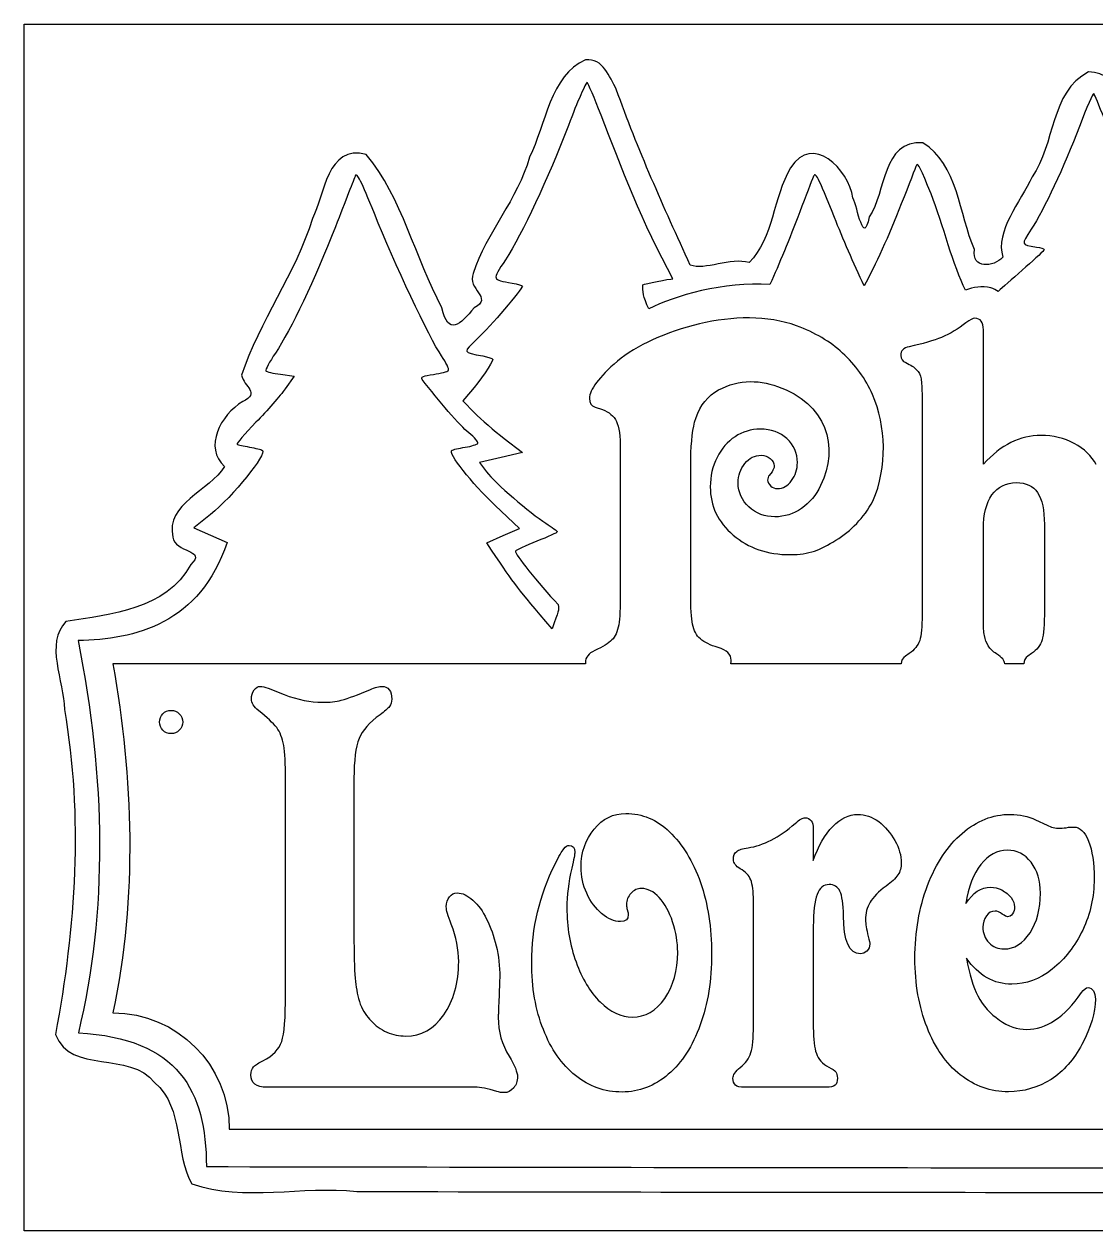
# Model space of a CAD drawing. Extents: x 1 to 641, y 3 to 251.
# Drawn here: x 341.3 to 518.9, y 50.5 to 250.5 of the extents above; entities that cross this region are included whole.
import ezdxf

# ---------------------------------------------------------------- set-up
doc = ezdxf.new("R2010")
doc.units = 0
doc.layers.add('Ebene_1', color=7, linetype='CONTINUOUS')

msp = doc.modelspace()

# ---------------------------------------------------------------- linework, layer by layer
at = {"layer": 'Ebene_1', "color": 7}
for points in [[(341.29379, 250.544853), (641.29379, 250.544853), (641.29379, 50.544853), (341.29379, 50.544853)], [(434.3236, 244.63518)], [(505.73707, 174.55238)], [(367.57387, 134.88148)], [(472.063754, 117.178284)], [(497.349761, 104.79936)], [(455.220416, 96.463587)], [(497.433772, 95.714872)], [(416.031291, 74.351202)]]:
    msp.add_lwpolyline(points, close=True, dxfattribs=at)
for points in [[(434.59302, 240.9015), (434.59292, 240.90098)], [(500.2478, 177.62174), (500.2478, 199.88636)], [(439.60971, 194.69851), (439.61056, 194.69852)], [(383.76933, 192.50509), (386.02173, 192.20658), (384.55899, 190.12299)], [(415.27993, 189.62165), (413.98061, 188.11666), (415.91066, 186.13722)], [(490.09085, 188.81908), (490.09085, 153.88751), (490.09085, 152.63366)], [(435.89344, 187.08977), (437.14693, 186.65721)], [(420.86284, 181.85044), (423.88596, 179.54261), (420.31929, 178.71584), (416.75313, 177.88909), (417.93288, 176.34173)], [(440.08585, 180.08602), (440.08585, 156.22221)], [(451.75446, 156.30849), (451.75446, 176.32507), (451.75446, 177.27591)], [(465.23252, 176.36842), (464.75723, 175.76293)], [(418.74695, 163.38323), (417.97024, 164.60119), (420.68647, 165.77978), (423.40219, 166.95787), (419.36373, 170.76075)], [(372.15912, 169.27568), (369.42546, 167.08246), (372.17905, 165.85253), (374.93214, 164.62312)], [(500.24832, 151.98527), (500.24832, 152.93661), (500.24832, 166.85692)], [(510.36192, 167.63533), (510.36192, 153.49825)], [(487.97347, 146.2354), (487.36814, 145.80333)], [(508.24404, 146.23535), (507.63872, 145.80328)], [(434.3017, 144.52502), (356.00428, 144.52502)], [(486.63429, 144.52509), (458.38215, 144.52509)], [(506.94821, 144.52504), (503.79107, 144.52504)], [(381.714564, 140.488584), (384.360775, 139.440375)], [(384.612795, 89.77494), (384.612795, 125.314422)], [(395.953697, 125.563998), (395.953697, 98.559981)], [(508.900692, 118.675726), (510.832842, 117.777259)], [(472.063754, 117.178284), (472.063754, 111.937207)], [(462.150966, 84.533863), (462.150966, 105.298512)], [(441.191297, 103.950799), (441.359311, 103.251989)], [(441.401316, 103.1522), (441.401316, 102.952542)], [(472.063754, 101.00582), (472.063754, 85.182766), (472.063754, 84.234381)], [(419.895601, 87.52877), (419.895601, 86.680209)], [(416.031293, 74.351202), (381.546552, 74.351202)], [(474.205924, 74.351202), (460.638845, 74.351202)], [(375.28588, 67.37654), (606.67108, 67.37654)]]:
    msp.add_lwpolyline(points, dxfattribs=at)
for points in [[(434.3236, 244.63524), (428.45316, 242.08051), (427.7264, 233.86115), (425.03701, 228.49017)], [(439.42321, 239.76018), (438.26118, 241.78542), (437.225, 244.94999), (434.3236, 244.63518)], [(517.6654, 242.61565), (511.28184, 239.31472), (512.15304, 230.61182), (508.32751, 225.24456)], [(526.07946, 230.76018), (524.20688, 234.93869), (523.31115, 242.68203), (517.6654, 242.61565)], [(434.59292, 240.90098), (434.36398, 240.86388), (432.99643, 237.72918), (431.48511, 233.76566)], [(434.61142, 240.8945), (434.60642, 240.9005), (434.60032, 240.9025), (434.59302, 240.9015)], [(436.89471, 235.46103), (435.79821, 238.27919), (434.7709, 240.72401), (434.61142, 240.8945)], [(451.68102, 210.60393), (447.28187, 220.19387), (442.9479, 229.80039), (439.42321, 239.76018)], [(518.54733, 239.03375), (518.42545, 239.16402), (517.34957, 236.71153), (516.15694, 233.58384)], [(520.29306, 234.87953), (519.45483, 237.03392), (518.66924, 238.90343), (518.54733, 239.03375)], [(448.81002, 208.33251), (443.81002, 217.33251), (440.20349, 227.01847), (436.89471, 235.46103)], [(431.48511, 233.76566), (428.10204, 224.89338), (423.85751, 215.83578), (421.04418, 211.4856)], [(478.62438, 221.74847), (477.89516, 226.48672), (471.93255, 232.54689), (468.29431, 226.71136)], [(516.15694, 233.58384), (513.57071, 226.80132), (510.32634, 219.8769), (508.17566, 216.55137)], [(397.99353, 228.96334), (391.46032, 230.64367), (391.06617, 222.22294), (389.06774, 218.30514)], [(490.22009, 230.88323), (483.40443, 231.31334), (484.17946, 222.67988), (481.31384, 218.58636)], [(498.77477, 213.1762), (496.23874, 219.03659), (495.99682, 227.33679), (490.22009, 230.88323)], [(410.53063, 203.53365), (406.05719, 211.8087), (403.9781, 221.74516), (397.99353, 228.96334)], [(425.03701, 228.49017), (423.09738, 221.49054), (417.87982, 216.03614), (415.72009, 209.2329)], [(399.33033, 219.15714), (397.2089, 224.49407), (396.42889, 226.03517), (396.17269, 225.39494)], [(468.29431, 226.71136), (465.39706, 221.83078), (465.47313, 215.10707), (461.43884, 211.02776)], [(475.55905, 218.52282), (472.82105, 225.41476), (472.41512, 226.18565), (472.03722, 225.20614)], [(489.16209, 227.18458), (489.01902, 226.82705), (487.88387, 223.92872), (486.63966, 220.74394)], [(491.5764, 222.4159), (489.95465, 226.49578), (489.35794, 227.67401), (489.16209, 227.18458)], [(396.17269, 225.39494), (395.98554, 224.92726), (394.50063, 221.13591), (392.87307, 216.96991)], [(472.03722, 225.20614), (471.8023, 224.59715), (470.80571, 221.99346), (469.82269, 219.42034)], [(508.32751, 225.24456), (506.38305, 221.07572), (502.12687, 216.22941), (503.47595, 211.90862)], [(497.28862, 206.4778), (495.27334, 210.27132), (493.56832, 217.40476), (491.5764, 222.4159)], [(481.31384, 218.58636), (480.37189, 213.59993), (479.4281, 220.1561), (478.62438, 221.74847)], [(486.63966, 220.74394), (484.602, 215.52818), (482.31194, 210.5023), (480.47784, 207.15256)], [(389.06774, 218.30514), (386.24404, 209.20069), (380.25899, 201.19277), (377.31774, 192.36959)], [(410.46575, 195.55048), (408.45417, 198.53191), (402.57239, 211.00099), (399.33033, 219.15714)], [(469.82269, 219.42034), (468.05739, 214.79942), (466.42201, 210.81777), (464.88247, 207.39127)], [(480.47784, 207.15256), (478.73363, 210.92866), (476.96425, 214.98574), (475.55905, 218.52282)], [(392.87307, 216.96991), (389.45439, 208.21916), (385.48741, 199.85956), (382.94032, 196.03787)], [(508.17566, 216.55137), (506.46922, 213.91274), (506.42953, 214.04725), (509.04653, 213.60564)], [(503.47595, 211.90862), (501.94244, 210.24669), (498.23946, 209.91984), (498.77477, 213.1762)], [(510.32344, 213.20846), (510.32344, 212.82559), (504.65923, 208.06665), (503.021, 206.5371)], [(509.04653, 213.60564), (509.74885, 213.48711), (510.32344, 213.30831), (510.32344, 213.20846)], [(421.04418, 211.4856), (418.81197, 208.03401), (418.75978, 208.20957), (422.18308, 207.63189)], [(461.43884, 211.02776), (458.34718, 211.93627), (454.0127, 209.6611), (451.68102, 210.60393)], [(415.72009, 209.2329), (414.576, 206.60977), (419.13544, 205.22024), (415.86852, 203.51415)], [(443.81002, 207.33251), (444.16028, 207.5543), (448.19755, 208.32576), (448.81002, 208.33251)], [(423.85357, 207.11211), (423.85357, 206.61127), (418.52096, 200.38639), (416.37798, 198.38557)], [(422.18308, 207.63189), (423.1018, 207.47684), (423.85357, 207.24272), (423.85357, 207.11211)], [(444.81002, 203.33251), (443.81002, 205.33251), (443.81002, 206.33251), (443.81002, 207.33251)], [(464.88247, 207.39127), (457.18793, 207.87752), (449.08899, 205.56928), (444.81002, 203.33251)], [(501.50495, 206.85156), (499.98634, 207.17357), (498.6058, 206.95466), (497.28862, 206.4778)], [(502.7156, 206.25005), (502.34176, 206.47178), (501.93993, 206.67364), (501.50495, 206.85156)], [(503.021, 206.5371), (502.90453, 206.42836), (502.81724, 206.34553), (502.7156, 206.25005)], [(469.30178, 200.53523), (459.71608, 204.13332), (445.80797, 199.76285), (439.60971, 194.69851)], [(415.86852, 203.51415), (413.54278, 200.73832), (411.56008, 198.77182), (410.53063, 203.53365)], [(476.90841, 196.03865), (474.86266, 197.94085), (472.32718, 199.44001), (469.30178, 200.53523)], [(497.35221, 201.05399), (496.08442, 200.04523), (494.74454, 199.23827), (493.33268, 198.63302)], [(498.82143, 201.78855), (498.50448, 201.78855), (498.01492, 201.54394), (497.35221, 201.05399)], [(500.2478, 199.88636), (500.2478, 201.15449), (499.77226, 201.78855), (498.82143, 201.78855)], [(416.37798, 198.38557), (413.96094, 196.12891), (413.955, 196.14699), (417.28322, 195.55696)], [(493.33268, 198.63302), (492.00727, 198.08542), (490.20638, 197.56664), (487.93012, 197.07668)], [(382.94032, 196.03787), (381.96377, 194.57261), (381.24429, 193.24537), (381.34107, 193.08865)], [(481.87902, 189.16496), (480.72648, 191.75888), (479.0694, 194.04997), (476.90841, 196.03865)], [(487.93012, 197.07668), (487.0081, 196.90376), (486.5471, 196.41356), (486.5471, 195.60656)], [(411.62059, 193.15892), (411.74118, 193.35408), (411.22157, 194.43025), (410.46575, 195.55048)], [(418.95371, 194.96842), (418.95371, 194.52999), (416.7571, 191.33299), (415.27993, 189.62165)], [(417.28322, 195.55696), (418.20194, 195.39408), (418.95371, 195.12934), (418.95371, 194.96842)], [(439.61056, 194.69852), (436.52754, 192.01814), (434.98621, 189.95761), (434.98621, 188.51654)], [(486.5471, 195.60656), (486.5471, 195.08776), (486.83523, 194.69883), (487.41149, 194.43944)], [(487.41149, 194.43944), (488.18945, 194.06476), (488.78023, 193.67531), (489.18361, 193.27181)], [(377.31774, 192.36959), (377.71662, 190.38917), (380.47331, 189.46069), (377.5111, 187.97506)], [(381.34107, 193.08865), (381.43787, 192.93201), (382.53051, 192.66951), (383.76933, 192.50509)], [(407.2558, 191.66389), (406.95919, 192.05778), (407.45675, 192.28054), (409.12657, 192.5021)], [(409.12657, 192.5021), (410.37774, 192.66813), (411.50005, 192.96373), (411.62059, 193.15892)], [(489.18361, 193.27181), (489.55819, 192.92595), (489.80271, 192.42171), (489.91797, 191.75883)], [(384.55899, 190.12299), (383.7544, 188.97714), (381.56813, 186.47431), (379.70098, 184.56145)], [(414.96506, 182.81424), (413.57579, 183.93101), (409.91061, 188.13853), (407.2558, 191.66389)], [(455.73065, 189.55417), (459.08322, 191.60816), (462.79501, 191.75035), (466.14666, 190.46216)], [(466.14666, 190.46216), (474.19011, 187.80505), (476.42808, 180.47641), (473.27159, 174.07703)], [(489.91797, 191.75883), (490.03322, 191.1824), (490.06989, 190.20236), (490.09085, 188.81908)], [(434.98621, 188.51654), (434.98621, 187.73837), (435.28836, 187.2627), (435.89344, 187.08977)], [(452.40263, 184.58216), (452.97888, 186.71496), (454.08829, 188.37251), (455.73065, 189.55417)], [(481.93242, 171.48313), (484.40593, 177.17995), (484.12091, 183.90968), (481.87902, 189.16496)], [(377.5111, 187.97506), (373.84184, 185.82593), (371.00397, 180.30879), (374.50915, 177.24654)], [(415.91066, 186.13722), (416.972, 185.04867), (419.20028, 183.11976), (420.86284, 181.85044)], [(437.14693, 186.65721), (438.24184, 186.25371), (439.00548, 185.60563), (439.43769, 184.71216)], [(379.70098, 184.56145), (377.83382, 182.64857), (376.431, 181.01385), (376.5832, 180.92851)], [(439.43769, 184.71216), (439.86988, 183.8187), (440.08585, 182.27644), (440.08585, 180.08602)], [(451.75446, 177.27591), (451.75446, 180.47509), (451.97042, 182.91054), (452.40263, 184.58216)], [(416.48858, 181.07701), (416.60508, 181.26557), (415.9194, 182.04711), (414.96506, 182.81424)], [(459.09561, 182.1612), (457.85664, 181.3542), (456.86249, 180.21592), (456.11334, 178.74603)], [(463.28802, 183.41504), (461.76091, 183.41504), (460.3634, 182.99703), (459.09561, 182.1612)], [(467.69615, 181.8587), (466.54363, 182.89628), (465.07445, 183.41504), (463.28802, 183.41504)], [(509.79941, 182.37746), (506.3418, 182.37746), (503.15794, 180.7921), (500.2478, 177.62174)], [(515.28815, 181.03741), (513.61698, 181.93088), (511.78752, 182.37746), (509.79941, 182.37746)], [(376.5832, 180.92851), (376.73541, 180.84311), (377.6602, 180.62862), (378.6383, 180.45158)], [(378.6383, 180.45158), (379.6164, 180.27464), (380.57917, 180.0293), (380.7781, 179.90639)], [(412.16165, 179.91089), (412.34491, 180.01931), (413.34573, 180.24907), (414.38564, 180.42119)], [(414.38564, 180.42119), (415.42558, 180.5933), (416.372, 180.88834), (416.48858, 181.07701)], [(469.42493, 177.8814), (469.42493, 179.46658), (468.8487, 180.79231), (467.69615, 181.8587)], [(518.96193, 177.53553), (518.18397, 178.9766), (516.95934, 180.14394), (515.28815, 181.03741)], [(380.7781, 179.90639), (381.64222, 179.37219), (375.87063, 172.2534), (372.15912, 169.27568)], [(419.36373, 170.76075), (415.46908, 174.42803), (411.47377, 179.50393), (412.16165, 179.91089)], [(456.11334, 178.74603), (455.3642, 177.24731), (454.98939, 175.61885), (454.98939, 173.86074)], [(460.7377, 177.75183), (461.45803, 178.6453), (462.36599, 179.09189), (463.4609, 179.09189)], [(463.4609, 179.09189), (464.00836, 179.09189), (464.49791, 178.91896), (464.93011, 178.57311)], [(464.93011, 178.57311), (465.36231, 178.19843), (465.57828, 177.78041), (465.57828, 177.31927)], [(374.50915, 177.24654), (372.00643, 173.13944), (364.6777, 171.12986), (365.94274, 165.5024)], [(417.93288, 176.34173), (419.34437, 174.49064), (425.10243, 169.49133), (427.75055, 167.81751)], [(459.61424, 174.50909), (459.61424, 175.74841), (459.98855, 176.82955), (460.7377, 177.75183)], [(465.57828, 177.31927), (465.57828, 177.00223), (465.46304, 176.68546), (465.23252, 176.36842)], [(468.47436, 174.8983), (469.10825, 175.73412), (469.42493, 176.72856), (469.42493, 177.8814)], [(461.38637, 170.53179), (460.20502, 171.627), (459.61424, 172.95273), (459.61424, 174.50909)], [(464.75723, 175.76293), (464.58435, 175.56118), (464.49817, 175.30204), (464.49816, 174.98501)], [(464.49816, 174.98501), (464.49816, 174.63915), (464.67104, 174.30735), (465.0168, 173.99032)], [(466.14025, 173.55825), (467.06228, 173.55825), (467.84046, 174.00483), (468.47436, 174.8983)], [(473.27159, 174.07703), (472.52244, 172.46303), (471.47067, 171.19494), (470.11645, 170.27265)], [(501.67468, 172.52062), (502.62552, 173.87523), (503.97946, 174.55238), (505.73707, 174.55238)], [(505.73706, 174.55238), (507.32179, 174.55238), (508.48881, 174.00505), (509.23796, 172.90983)], [(454.98939, 173.86074), (454.98939, 170.69038), (456.25712, 168.02439), (458.7927, 165.86279)], [(465.0168, 173.99032), (465.33374, 173.7021), (465.70807, 173.55825), (466.14025, 173.55825)], [(500.24832, 166.85692), (500.24832, 169.30673), (500.72385, 171.19484), (501.67468, 172.52062)], [(509.23796, 172.90983), (509.98711, 171.75697), (510.36192, 169.99869), (510.36192, 167.63533)], [(465.70831, 168.88924), (464.00832, 168.88924), (462.56771, 169.43658), (461.38637, 170.53179)], [(470.11645, 170.27265), (468.76222, 169.35037), (467.29305, 168.88924), (465.70831, 168.88924)], [(475.79551, 164.99815), (478.3599, 166.5545), (480.40531, 168.71628), (481.93242, 171.48313)], [(429.64174, 166.39822), (429.64121, 166.27569), (428.12041, 165.57406), (426.2624, 164.8389)], [(427.75055, 167.81751), (428.79134, 167.15965), (429.64221, 166.52067), (429.64174, 166.39822)], [(374.93214, 164.62312), (370.46614, 151.27558), (359.68166, 148.48809), (350.22026, 148.38251)], [(365.94274, 165.5024), (366.20455, 162.91713), (371.68159, 163.4911), (368.89782, 160.97506)], [(426.2624, 164.8389), (424.4044, 164.10371), (422.79976, 163.36748), (422.69624, 163.20283)], [(458.7927, 165.86279), (461.29946, 163.70118), (464.45477, 162.62054), (468.25813, 162.62054)], [(468.25813, 162.62054), (471.39879, 162.62054), (473.23112, 163.41298), (475.79551, 164.99815)], [(428.80993, 150.33251), (422.80993, 157.33251), (422.80993, 157.33251), (418.74695, 163.38323)], [(422.69624, 163.20283), (422.46765, 162.83933), (426.49577, 157.85122), (429.80993, 154.33251)], [(368.89782, 160.97506), (364.74842, 153.46704), (355.72308, 152.77744), (348.21618, 151.53951)], [(440.08585, 156.22221), (440.08585, 153.83003), (439.99965, 152.08628), (439.82678, 150.99107)], [(452.05687, 151.07735), (451.85518, 152.05727), (451.75446, 153.80103), (451.75446, 156.30849)], [(429.80993, 154.33251), (429.94497, 153.32802), (429.80993, 153.33251), (428.80993, 150.33251)], [(490.09085, 152.63366), (490.09085, 150.64498), (489.96156, 149.23304), (489.70224, 148.39722)], [(510.36192, 153.49825), (510.36192, 151.0196), (510.23214, 149.34802), (509.97282, 148.48339)], [(348.21618, 151.53951), (344.67725, 147.94204), (347.91464, 141.62566), (347.95641, 136.97701)], [(439.82678, 150.99107), (439.59628, 149.8382), (439.22147, 149.00217), (438.70283, 148.48339)], [(453.3537, 148.65638), (452.691, 149.23281), (452.25857, 150.03979), (452.05687, 151.07735)], [(500.42119, 149.21845), (500.30594, 149.79488), (500.24832, 150.71713), (500.24832, 151.98527)], [(350.22026, 148.38251), (354.84479, 125.46287), (355.10758, 103.38518), (350.27646, 83.37267)], [(438.70283, 148.48339), (438.12656, 147.90696), (437.17601, 147.31602), (435.8506, 146.71077)], [(456.29263, 147.22962), (454.99603, 147.60429), (454.01641, 148.07996), (453.3537, 148.65638)], [(489.70224, 148.39722), (489.3853, 147.53258), (488.80905, 146.81183), (487.97347, 146.2354)], [(501.06937, 147.48919), (500.75242, 147.97916), (500.53646, 148.55556), (500.42119, 149.21845)], [(509.97282, 148.48339), (509.7135, 147.58992), (509.13726, 146.8406), (508.24404, 146.23535)], [(435.8506, 146.71077), (434.81332, 146.24962), (434.2947, 145.587), (434.2947, 144.72237)], [(458.45385, 145.11165), (458.45385, 146.09158), (457.73328, 146.7973), (456.29263, 147.22962)], [(502.40904, 146.19199), (501.83278, 146.56666), (501.3863, 146.99924), (501.06937, 147.48919)], [(503.79207, 144.54944), (503.79207, 145.03941), (503.33107, 145.58674), (502.40904, 146.19199)], [(356.00428, 144.52502), (359.34767, 125.43855), (360.08293, 106.19552), (356.00428, 86.66354)], [(434.2947, 144.72237), (434.2947, 144.65377), (434.2977, 144.5884), (434.3017, 144.52502)], [(458.38215, 144.52509), (458.42835, 144.70358), (458.45385, 144.89797), (458.45385, 145.11165)], [(487.36814, 145.80333), (486.87832, 145.4863), (486.63329, 145.06828), (486.63329, 144.54949)], [(486.63329, 144.54949), (486.63329, 144.54049), (486.63429, 144.53339), (486.63429, 144.52509)], [(503.79107, 144.52504), (503.78207, 144.52504), (503.79207, 144.54104), (503.79207, 144.54944)], [(507.63872, 145.80328), (507.1962, 145.48741), (506.94721, 145.09706), (506.94721, 144.54944)], [(506.94721, 144.54944), (506.94721, 144.54044), (506.94821, 144.53334), (506.94821, 144.52504)], [(378.942344, 138.691648), (378.942344, 139.257348), (379.096356, 139.7565), (379.404381, 140.189102)], [(379.404381, 140.189102), (379.712406, 140.588418), (380.048432, 140.788077), (380.412462, 140.788077)], [(380.412462, 140.788077), (380.77649, 140.788077), (381.210524, 140.688246), (381.714564, 140.488584)], [(393.85353, 138.49199), (395.057626, 138.824758), (396.62575, 139.407097), (398.557904, 140.239008)], [(398.557904, 140.239008), (399.481978, 140.605054), (400.154031, 140.788077), (400.574064, 140.788077)], [(400.574064, 140.788077), (401.078105, 140.788077), (401.484137, 140.605054), (401.792161, 140.239008)], [(401.792161, 140.239008), (402.072184, 139.87297), (402.212195, 139.357183), (402.212195, 138.691648)], [(380.160441, 136.744961), (379.348376, 137.410496), (378.942344, 138.059392), (378.942344, 138.691648)], [(384.360775, 139.440375), (386.68496, 138.575178), (388.785127, 138.14258), (390.661276, 138.14258)], [(390.661276, 138.14258), (391.921376, 138.14258), (392.985461, 138.25905), (393.85353, 138.49199)], [(402.212195, 138.691648), (402.212195, 138.225775), (402.086185, 137.809816), (401.834165, 137.44377)], [(347.95641, 136.97701), (351.09186, 119.12859), (349.79728, 100.90673), (346.48962, 83.10006)], [(363.71751, 134.88148), (363.717509, 135.393008), (363.920656, 135.883586), (364.28226, 136.245291)], [(364.28226, 136.245291), (364.643864, 136.606997), (365.134305, 136.8102), (365.64569, 136.8102)], [(365.64569, 136.8102), (366.157075, 136.8102), (366.647516, 136.606997), (367.00912, 136.245291)], [(367.00912, 136.245291), (367.370724, 135.883586), (367.573871, 135.393008), (367.57387, 134.88148)], [(383.142679, 133.949723), (382.554632, 134.715085), (381.560552, 135.646831), (380.160441, 136.744961)], [(400.280041, 136.096069), (398.515901, 134.831555), (397.353808, 133.517128), (396.793764, 132.152787)], [(401.834165, 137.44377), (401.52614, 137.077732), (401.008099, 136.628498), (400.280041, 136.096069)], [(364.28226, 133.517669), (363.920656, 133.879374), (363.717509, 134.369952), (363.71751, 134.88148)], [(367.57387, 134.88148), (367.573871, 134.369952), (367.370724, 133.879374), (367.00912, 133.517669)], [(365.64569, 132.95276), (365.134305, 132.95276), (364.643864, 133.155963), (364.28226, 133.517669)], [(367.00912, 133.517669), (366.647516, 133.155963), (366.157075, 132.95276), (365.64569, 132.95276)], [(384.318772, 131.004733), (384.094754, 132.235975), (383.702723, 133.217639), (383.142679, 133.949723)], [(396.793764, 132.152787), (396.233719, 130.72189), (395.953697, 128.525627), (395.953697, 125.563998)], [(384.612795, 125.314422), (384.612795, 127.976562), (384.514787, 129.873332), (384.318772, 131.004733)], [(435.730865, 117.128401), (437.158979, 118.858787), (438.92312, 119.723981), (441.023286, 119.723981)], [(441.023286, 119.723981), (443.7115, 119.723981), (446.119692, 118.709043), (448.247861, 116.679167)], [(461.268896, 114.033636), (463.761094, 114.399682), (466.365301, 115.747387), (469.081517, 118.076752)], [(469.081517, 118.076752), (469.781573, 118.709008), (470.327616, 119.025137), (470.719647, 119.025137)], [(470.719647, 119.025137), (471.111678, 119.025137), (471.433704, 118.858753), (471.685724, 118.525986)], [(471.685724, 118.525986), (471.937744, 118.193218), (472.063754, 117.743984), (472.063754, 117.178284)], [(475.298011, 117.5776), (476.586113, 118.908671), (477.972224, 119.574206), (479.456342, 119.574206)], [(479.456342, 119.574206), (480.632435, 119.574206), (481.780526, 119.174885), (482.900615, 118.376245)], [(482.900615, 118.376245), (483.9647, 117.544326), (484.860771, 116.49611), (485.58883, 115.231596)], [(496.719715, 116.429557), (499.15591, 118.525989), (501.816124, 119.574206), (504.700358, 119.574206)], [(504.700358, 119.574206), (506.240477, 119.574206), (507.640589, 119.274712), (508.900692, 118.675726)], [(433.588696, 110.889022), (433.588696, 113.318221), (434.302752, 115.398015), (435.730865, 117.128401)], [(448.247861, 116.679167), (450.404032, 114.616013), (452.112168, 111.820772), (453.372269, 108.293442)], [(472.063754, 111.937207), (472.903821, 114.333129), (473.981906, 116.21326), (475.298011, 117.5776)], [(491.007261, 107.794256), (492.407372, 111.48797), (494.311524, 114.366403), (496.719715, 116.429557)], [(510.832842, 117.777259), (511.420892, 117.444491), (512.14895, 117.278107), (513.017016, 117.278107)], [(513.017016, 117.278107), (513.409046, 117.278107), (513.857081, 117.328025), (514.36112, 117.42786)], [(514.36112, 117.42786), (514.501131, 117.461161), (514.795156, 117.477811), (515.243194, 117.477811)], [(515.243194, 117.477811), (516.223274, 117.477811), (517.03534, 116.69581), (517.67939, 115.131807)], [(430.732462, 113.883895), (431.040486, 114.249933), (431.33451, 114.432952), (431.614532, 114.432952)], [(431.614532, 114.432952), (432.230581, 114.432952), (432.538605, 114.050271), (432.538605, 113.284909)], [(459.378746, 113.43465), (459.714772, 113.700868), (460.344822, 113.90053), (461.268896, 114.033636)], [(485.58883, 115.231596), (486.288885, 113.967083), (486.638913, 112.735844), (486.638913, 111.537879)], [(517.67939, 115.131807), (518.295436, 113.567805), (518.60346, 111.488015), (518.60346, 108.89244)], [(429.262344, 111.338221), (429.906396, 112.636013), (430.396435, 113.484571), (430.732462, 113.883895)], [(432.538605, 113.284909), (432.538605, 112.98542), (432.370592, 112.103587), (432.034566, 110.639412)], [(458.832702, 112.086948), (458.832702, 112.752483), (459.014716, 113.201717), (459.378746, 113.43465)], [(459.966792, 110.539588), (459.210732, 111.005461), (458.832702, 111.521248), (458.832702, 112.086948)], [(504.196303, 113.634319), (502.516172, 113.634319), (501.060056, 112.852318), (499.827957, 111.288315)], [(508.144615, 111.637714), (507.108534, 112.968784), (505.79243, 113.634319), (504.196303, 113.634319)], [(425.398037, 95.065934), (425.398037, 100.689688), (426.68614, 106.113784), (429.262344, 111.338221)], [(432.034566, 110.639412), (431.502523, 108.310047), (431.236502, 106.130427), (431.236502, 104.100551)], [(434.512769, 106.496507), (433.89672, 107.827569), (433.588696, 109.291741), (433.588696, 110.889022)], [(461.688929, 108.742642), (461.408907, 109.474733), (460.834861, 110.073715), (459.966792, 110.539588)], [(486.638913, 111.537879), (486.638913, 110.739247), (486.456898, 110.073715), (486.092869, 109.541286)], [(499.827957, 111.288315), (498.595857, 109.724305), (497.769792, 107.56132), (497.349761, 104.79936)], [(509.698746, 106.496472), (509.698746, 108.592897), (509.180702, 110.306644), (508.144615, 111.637714)], [(453.372269, 108.293442), (454.604367, 104.699564), (455.220416, 100.756279), (455.220416, 96.463587)], [(462.150966, 105.298512), (462.150966, 106.795958), (461.996954, 107.944001), (461.688929, 108.742642)], [(486.092869, 109.541286), (485.672836, 108.942307), (485.014784, 108.32669), (484.118712, 107.694433)], [(518.60346, 108.89244), (518.60346, 105.89754), (517.973411, 103.06902), (516.713315, 100.40688)], [(411.788956, 105.897486), (412.124983, 106.330081), (412.545017, 106.546378), (413.049057, 106.546378)], [(413.049057, 106.546378), (413.917125, 106.546378), (414.785194, 106.147062), (415.653263, 105.348429)], [(436.990966, 103.1522), (436.010888, 103.950841), (435.184822, 105.06561), (434.512769, 106.496507)], [(441.863347, 106.496472), (441.359307, 105.964043), (441.107287, 105.348421), (441.107287, 104.649608)], [(443.585484, 107.295105), (442.885428, 107.295105), (442.311383, 107.028894), (441.863347, 106.496472)], [(446.525718, 105.797663), (445.601644, 106.795958), (444.621566, 107.295105), (443.585484, 107.295105)], [(472.693804, 106.296814), (472.273771, 105.165406), (472.063754, 103.401741), (472.063754, 101.00582)], [(474.667961, 107.944009), (473.77189, 107.944009), (473.113837, 107.394944), (472.693804, 106.296814)], [(476.474104, 106.845871), (476.110076, 107.577963), (475.508028, 107.944009), (474.667961, 107.944009)], [(477.062152, 102.802755), (477.034148, 104.732804), (476.838132, 106.080509), (476.474104, 106.845871)], [(484.118712, 107.694433), (482.858612, 106.762687), (481.976542, 105.864216), (481.472502, 104.999019)], [(488.907095, 95.714826), (488.907095, 100.074074), (489.60715, 104.100551), (491.007261, 107.794256)], [(497.349761, 104.79936), (498.497853, 106.596296), (499.869962, 107.494763), (501.466089, 107.494763)], [(501.466089, 107.494763), (502.082135, 107.494763), (502.698185, 107.345019), (503.314238, 107.04553)], [(503.314238, 107.04553), (503.958288, 106.679491), (504.462327, 106.263536), (504.826354, 105.797663)], [(507.976603, 99.9576), (509.124698, 101.721265), (509.698746, 103.900889), (509.698746, 106.496472)], [(411.242913, 104.250292), (411.242913, 104.915827), (411.424927, 105.464892), (411.788956, 105.897486)], [(412.08298, 101.355219), (411.522935, 102.752846), (411.242913, 103.71787), (411.242913, 104.250292)], [(415.653263, 105.348429), (416.549335, 104.549789), (417.305395, 103.501572), (417.921444, 102.203781)], [(431.236502, 104.100551), (431.236502, 100.872711), (431.740542, 97.877811), (432.748622, 95.115851)], [(441.107287, 104.649608), (441.107287, 104.516503), (441.13529, 104.283566), (441.191297, 103.950799)], [(448.751894, 101.754547), (448.219852, 103.385099), (447.477793, 104.732804), (446.525718, 105.797663)], [(481.472502, 104.999019), (480.968462, 104.1671), (480.716442, 103.185436), (480.716442, 102.054028)], [(504.826354, 105.797663), (505.218385, 105.231955), (505.414401, 104.716165), (505.414401, 104.250292)], [(505.414401, 104.250292), (505.414401, 103.817697), (505.302393, 103.435016), (505.078377, 103.102248)], [(417.921444, 102.203781), (418.593497, 100.839432), (419.12554, 99.375257), (419.517571, 97.811254)], [(440.141217, 101.804487), (439.105134, 101.804487), (438.05505, 102.253725), (436.990966, 103.1522)], [(441.401316, 102.952542), (441.401316, 102.187172), (440.981283, 101.804487), (440.141217, 101.804487)], [(441.359311, 103.251989), (441.359311, 103.218688), (441.373313, 103.185425), (441.401316, 103.1522)], [(479.876375, 96.463553), (478.028228, 96.463553), (477.090154, 98.57662), (477.062152, 102.802755)], [(480.716442, 102.054028), (480.716442, 101.45505), (480.870454, 100.556582), (481.178479, 99.358625)], [(500.752036, 102.752838), (500.359999, 102.187138), (500.16398, 101.57152), (500.16398, 100.905985)], [(502.180141, 103.551482), (501.592098, 103.551482), (501.116063, 103.285267), (500.752036, 102.752838)], [(503.356234, 103.052331), (502.964203, 103.385099), (502.572172, 103.551482), (502.180141, 103.551482)], [(504.238308, 102.603097), (504.1263, 102.603097), (503.832276, 102.752842), (503.356234, 103.052331)], [(505.078377, 103.102248), (504.826358, 102.769481), (504.546335, 102.603097), (504.238308, 102.603097)], [(413.301076, 95.165757), (413.301076, 97.19564), (412.895044, 99.258794), (412.08298, 101.355219)], [(449.591961, 96.713128), (449.591961, 98.376958), (449.311939, 100.057431), (448.751894, 101.754547)], [(500.16398, 100.905985), (500.16398, 99.874412), (500.500007, 99.009219), (501.172061, 98.310406)], [(516.713315, 100.40688), (515.425208, 97.744747), (513.745073, 95.581766), (511.672911, 93.917936)], [(395.953697, 98.559981), (395.953697, 95.465254), (396.037704, 93.235716), (396.205717, 91.871368)], [(481.430499, 98.110747), (481.430499, 97.611596), (481.262485, 97.212276), (480.926458, 96.912787)], [(481.178479, 99.358625), (481.346492, 98.626534), (481.430499, 98.210575), (481.430499, 98.110747)], [(501.172061, 98.310406), (501.844115, 97.6116), (502.684183, 97.262197), (503.692267, 97.262197)], [(503.692267, 97.262197), (505.372398, 97.262197), (506.80051, 98.160665), (507.976603, 99.9576)], [(419.517571, 97.811254), (419.909602, 96.114146), (420.105617, 94.38376), (420.105617, 92.620095)], [(447.449791, 89.07613), (448.877904, 91.139284), (449.591961, 93.68495), (449.591961, 96.713128)], [(455.220409, 96.463553), (455.220409, 92.104312), (454.590359, 88.177666), (453.330259, 84.683615)], [(480.926458, 96.912787), (480.590432, 96.613297), (480.240404, 96.463553), (479.876375, 96.463553)], [(410.822879, 86.33081), (412.475011, 88.693453), (413.301076, 91.638435), (413.301076, 95.165757)], [(427.330191, 83.934888), (426.042089, 87.12945), (425.398037, 90.839799), (425.398037, 95.065934)], [(432.748622, 95.115851), (433.7287, 92.353884), (435.058806, 90.140985), (436.738939, 88.477156)], [(490.923255, 84.284287), (489.579148, 87.678511), (488.907095, 91.488691), (488.907095, 95.714826)], [(504.95237, 91.42218), (502.012142, 91.42218), (499.505943, 92.853077), (497.433772, 95.714872)], [(497.433772, 95.714826), (497.90981, 93.085972), (498.539863, 91.006179), (499.323931, 89.475447)], [(420.105617, 92.620095), (420.105617, 92.287327), (420.035612, 90.590219), (419.895601, 87.52877)], [(511.672911, 93.917936), (509.544742, 92.254099), (507.304562, 91.42218), (504.95237, 91.42218)], [(396.205717, 91.871368), (396.317726, 90.573584), (396.583747, 89.32571), (397.003781, 88.127745)], [(507.430572, 83.934888), (510.650829, 83.934888), (513.675071, 85.964764), (516.503297, 90.024515)], [(516.503297, 90.024515), (516.923325, 90.590223), (517.287353, 90.873077), (517.595379, 90.873077)], [(517.595379, 90.873077), (517.959406, 90.873077), (518.253431, 90.690054), (518.477453, 90.324008)], [(518.477453, 90.324008), (518.701469, 89.957963), (518.813477, 89.49209), (518.813477, 88.926389)], [(383.982745, 81.938283), (384.402779, 83.202797), (384.612795, 85.815016), (384.612795, 89.77494)], [(397.003781, 88.127745), (397.479818, 86.963066), (398.081866, 86.031321), (398.809924, 85.332507)], [(436.738939, 88.477156), (438.447075, 86.813318), (440.225217, 85.981399), (442.073364, 85.981399)], [(442.073364, 85.981399), (444.229535, 85.981399), (446.021678, 87.012976), (447.449791, 89.07613)], [(499.323931, 89.475447), (500.191997, 87.844895), (501.382091, 86.513829), (502.894213, 85.482248)], [(518.813477, 88.926389), (518.813477, 86.796679), (518.071417, 84.300926), (516.587298, 81.439132)], [(356.00428, 86.66354), (366.65317, 86.66344), (375.28578, 78.02841), (375.28588, 67.37654)], [(404.522378, 82.836751), (407.098583, 82.836751), (409.19875, 84.001437), (410.822879, 86.33081)], [(419.895601, 86.680209), (419.867598, 86.513825), (419.853596, 86.264249), (419.853596, 85.931482)], [(398.809924, 85.332507), (399.481978, 84.567145), (400.350047, 83.951527), (401.414131, 83.485654)], [(419.853596, 85.931482), (419.853596, 83.568839), (420.455644, 81.422497), (421.659739, 79.492456)], [(453.330259, 84.683615), (452.070159, 81.156286), (450.306018, 78.427597), (448.037838, 76.497548)], [(461.730932, 80.09143), (462.010955, 80.989898), (462.150966, 82.470709), (462.150966, 84.533863)], [(472.063754, 84.234381), (472.063754, 82.271055), (472.231767, 80.840157), (472.567794, 79.94169)], [(496.425692, 76.397725), (494.073505, 78.261217), (492.23936, 80.890071), (490.923255, 84.284287)], [(502.894213, 85.482248), (504.350329, 84.450675), (505.862448, 83.934888), (507.430572, 83.934888)], [(346.48962, 83.10006), (349.04756, 76.43439), (358.72406, 80.46229), (362.92321, 75.14303)], [(350.27646, 83.37267), (366.89789, 82.46705), (371.48642, 73.72908), (371.48642, 61.19242)], [(401.414131, 83.485654), (402.394209, 83.053052), (403.430292, 82.836751), (404.522378, 82.836751)], [(432.664615, 76.29789), (430.368433, 78.128104), (428.590292, 80.67377), (427.330191, 83.934888)], [(380.874498, 78.743729), (382.498627, 79.57564), (383.534709, 80.640492), (383.982745, 81.938283)], [(459.966792, 77.645592), (460.834861, 78.277848), (461.422908, 79.093128), (461.730932, 80.09143)], [(516.587298, 81.439132), (515.271194, 78.943383), (513.56306, 77.013339), (511.462894, 75.648998)], [(379.320374, 77.745426), (379.656401, 78.078194), (380.174442, 78.410961), (380.874498, 78.743729)], [(421.659739, 79.492456), (422.583813, 77.961724), (423.04585, 76.830316), (423.04585, 76.098232)], [(472.567794, 79.94169), (472.903821, 78.976665), (473.589876, 78.227939), (474.625958, 77.695509)], [(378.858337, 76.397725), (378.858337, 76.930147), (379.01235, 77.379381), (379.320374, 77.745426)], [(381.546552, 74.351202), (379.754409, 74.351202), (378.858337, 75.033377), (378.858337, 76.397725)], [(423.04585, 76.098232), (423.04585, 75.36614), (422.835833, 74.750523), (422.415799, 74.251379)], [(440.39323, 73.55257), (437.480999, 73.55257), (434.904794, 74.467676), (432.664615, 76.29789)], [(448.037838, 76.497548), (445.741655, 74.534229), (443.193452, 73.55257), (440.39323, 73.55257)], [(458.748695, 75.848656), (458.748695, 76.381086), (459.154727, 76.980064), (459.966792, 77.645592)], [(474.625958, 77.695509), (475.214005, 77.39602), (475.606036, 77.129805), (475.802051, 76.896865)], [(475.802051, 76.896865), (475.970064, 76.663932), (476.054071, 76.314529), (476.054071, 75.848656)], [(504.40633, 73.602476), (501.466095, 73.602476), (498.805883, 74.534225), (496.425692, 76.397725)], [(362.92321, 75.14303), (367.84715, 70.83183), (366.25577, 63.31072), (369.06774, 58.33639)], [(419.601575, 73.652393), (418.089455, 74.118266), (416.899361, 74.351202), (416.031291, 74.351202)], [(422.415799, 74.251379), (421.967764, 73.71895), (421.449722, 73.452735), (420.861676, 73.452735)], [(459.168728, 74.700613), (458.888706, 74.933546), (458.748695, 75.316227), (458.748695, 75.848656)], [(460.638845, 74.351202), (459.93879, 74.351202), (459.448751, 74.467673), (459.168728, 74.700613)], [(475.676041, 74.700613), (475.396019, 74.467673), (474.90598, 74.351202), (474.205924, 74.351202)], [(476.054071, 75.848656), (476.054071, 75.282948), (475.928061, 74.900267), (475.676041, 74.700613)], [(511.462894, 75.648998), (509.306721, 74.28465), (506.954533, 73.602476), (504.40633, 73.602476)], [(420.861676, 73.452735), (420.441642, 73.452735), (420.021609, 73.519288), (419.601575, 73.652393)], [(371.48642, 61.19242), (447.982, 61.07787), (535.08092, 60.84276), (611.54466, 61.19242)], [(369.06774, 58.33639), (377.83481, 55.29441), (387.34981, 58.12257), (396.41148, 57.06529)], [(396.41148, 57.06529), (468.1054, 56.94638), (539.79985, 56.80647), (611.49353, 57.10589)]]:
    msp.add_open_spline(points, degree=3, dxfattribs=at)

doc.saveas('drawing.dxf')
